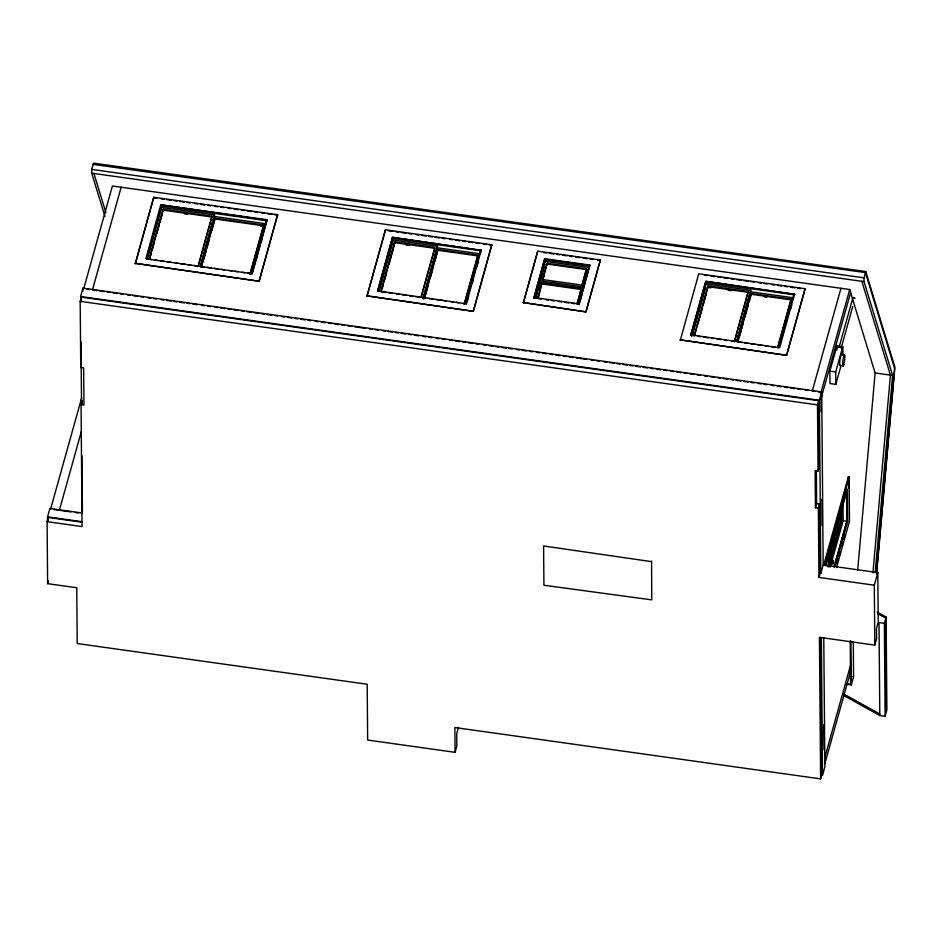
<?xml version="1.0" encoding="UTF-8"?>
<svg xmlns="http://www.w3.org/2000/svg" width="942" height="942" viewBox="0 0 942 942"><rect width="100%" height="100%" fill="white"/><g stroke="black" fill="none" stroke-linecap="round" stroke-linejoin="round"><path stroke-width="1.41" d="M853.935 298.261C857.35 298.414 851.368 296.671 853.558 298.167M857.656 570.393L875.118 372.973L849.708 289.524L112.404 185.986L83.708 288.758M872.94 572.76L890.426 375.116L861.848 281.317M875.165 572.595L892.604 375.434L864.038 281.623L864.002 277.843L865.757 271.555L93.482 163.119L91.727 169.407L91.763 173.187L104.986 216.589M876.46 573.207L894.57 368.393L865.462 272.603L93.199 164.403M876.613 573.913L894.9 367.227L865.757 271.555M80.671 300.922L80.635 296.53L82.978 288.134L821.73 391.872L823.178 564.929L820.835 573.325L820.105 573.219L819.528 503.994L816.608 503.581L816.337 470.682M82.248 403.4L82.225 400.468L81.059 404.66L83.968 405.072L83.661 367.875L80.741 367.462L80.188 301.346L81.365 297.142L818.669 400.68L819.222 466.796L818.045 471L815.136 470.588L815.442 507.785L818.362 508.185L818.939 577.411L874.306 585.194L874.8 645.117L819.434 637.334L820.612 778.881L454.88 727.53L455.08 752.328L367.651 740.047L367.192 684.257L77.22 643.539L76.761 587.749L47.618 583.651L47.1 521.668L48.266 517.476L81.789 522.174M92.446 289.983L121.141 187.222M80.741 367.462L81.53 364.672M47.571 521.244L47.536 516.852L49.879 508.468L81.942 512.966M50.609 509.08L81.66 397.865M59.358 510.305L81.365 431.471M135.33 263.348L153.77 197.278L277.631 214.67L259.18 281.246L135.33 263.348L259.18 281.246M135.33 263.854L153.77 197.278M47.618 583.651L48.395 580.861M252.197 273.733L267.128 219.733L160.752 204.803L145.833 258.791L252.197 273.733L247.828 273.121M146.705 258.367L161.341 205.945L266.256 220.675L251.62 273.109M147.117 258.508L161.341 205.945M147.918 257.225L161.365 209.042M211.926 217.001L211.915 216.224L163.107 209.371L149.342 258.661L149.342 259.427L163.107 210.148L211.926 217.001L198.55 264.879M150.143 257.39L150.932 254.575M152.109 250.348L154.464 241.906M156.819 233.451L159.186 224.997M159.975 222.182L162.33 213.74M211.915 216.224L198.161 266.28M200.293 265.974L214.54 214.953L161.353 207.487M200.705 266.103L214.54 214.953M201.082 267.469L214.847 218.179L263.654 225.032L263.666 226.586L260.793 226.186M201.482 266.833L214.847 218.179M203.849 259.168L206.204 250.713M206.993 247.899L209.348 239.445M211.715 231.002L214.858 219.733M249.901 274.322L263.654 225.032M250.289 273.686L263.666 225.809L214.847 218.956M252.197 273.215L267.128 219.733M256.389 259.203L257.578 254.952M261.134 242.188L262.323 237.937M259.18 280.74L277.631 214.67M367.003 295.87L385.455 229.813L491.818 244.743L473.379 311.331L367.003 295.87L473.379 311.331M367.015 296.389L385.455 229.813M392.437 237.843L377.507 291.325L392.437 237.325L481.327 250.325L392.437 237.325M378.39 290.901L393.026 238.467L480.455 250.749L480.467 252.809M378.79 291.043L393.026 238.467M379.202 291.172L393.05 241.576M381.027 291.184L394.78 241.906L434.851 247.534L421.098 296.812M381.027 291.961L394.792 242.683L434.863 248.299L421.098 297.59M382.216 288.511L383.394 284.284M384.183 281.47L386.538 273.027M388.905 264.572L392.826 250.49M393.615 247.675L394.78 241.906M422.84 298.696L437.477 246.262L393.038 240.022M423.252 298.826L437.477 246.262M424.018 298.779L437.783 249.489L477.853 255.117L477.865 256.66M424.418 298.143L437.783 250.266L477.865 255.894L464.488 303.771M425.607 294.693L427.962 286.238M430.329 277.796L432.684 269.341M435.039 260.899L437.783 249.489M464.088 304.396L477.853 255.117M465.807 303.183L480.455 250.749M463.476 303.395L466.396 303.807L481.327 249.807M467.42 300.616L468.61 296.365M472.166 283.613L473.355 279.35M476.911 266.598L478.1 262.347M473.379 310.813L491.818 244.743M523.375 302.57L537.717 251.196L600.372 259.992L586.03 311.884L523.375 302.57L586.03 311.884M523.375 303.088L537.717 251.196M544.712 258.709L533.878 298.025L544.712 258.709L589.88 265.055L579.047 304.372L589.88 265.055M534.75 297.601L545.288 259.851L589.009 265.997L589.021 267.54L545.312 261.405L545.288 259.851M535.562 297.884L545.312 261.405M540.59 279.892L544.923 264.361M535.951 298.096L540.19 281.305M539.095 288.429L540.272 284.225M542.51 279.538L547.055 263.289L586.395 268.811L581.862 285.838L586.407 269.577L547.055 264.054L542.521 280.316L542.51 279.538L581.862 285.061M537.788 298.084L541.944 283.189L581.285 288.711L577.128 304.384M542.91 279.727L544.417 274.31M538.165 297.507L541.944 283.189M538.553 296.93L539.684 292.856M458.495 727.342L456.74 733.63L456.835 746.029L455.08 752.328M577.128 303.607L581.285 288.711M578.47 303.748L589.009 265.997M580.46 299.78L581.65 295.553M586.03 311.378L600.372 259.992M680.289 340.38L698.728 273.804L805.104 288.735L786.664 355.322L680.289 339.862L786.664 355.322M693.701 335.729L690.792 334.799L705.723 281.317L794.612 294.316L705.723 281.317M690.792 335.317L705.723 281.835M691.663 334.893L706.3 282.459L793.729 294.74L779.093 347.174M691.675 336.447L706.3 282.459M692.488 335.164L705.935 286.98M708.066 285.897L694.313 335.953L708.066 286.662L748.136 292.291L734.383 341.581L748.136 291.514L708.066 285.897L708.078 287.44L710.939 287.84M694.713 335.317L695.49 332.502M697.857 324.06L701.79 309.977M703.356 304.337L706.5 293.08M651.428 561.632L543.593 545.971L543.923 585.241L651.746 599.866L651.581 561.114M736.514 341.263L750.762 290.254L706.323 284.013M736.927 341.404L750.762 290.254M737.692 341.357L751.057 293.48L791.139 299.109L777.774 347.763M737.704 342.134L751.057 293.48M739.282 337.271L743.214 323.188M744.781 317.56L747.924 306.291M749.502 300.663L751.08 295.023M777.762 346.986L791.139 299.109M794.601 293.798L779.67 347.798L690.792 334.799M790.597 309.176L791.775 304.925M786.652 354.804L805.104 288.735M840.959 288.287L812.263 391.06L815.183 391.472M818.045 471L817.491 404.872L818.669 400.68M821.165 411.619L821.012 392.284L849.708 289.524M820.835 573.325L819.387 400.268L821.73 391.872M821.059 398.49L850.638 292.573M841.053 365.614L835.813 384.371L829.984 383.559L829.878 371.16L836.908 345.997L842.737 346.809L842.807 355.075M839.287 346.503L852.922 297.672M841.394 347.209L852.722 306.656M835.813 384.371L835.707 371.984L842.737 346.809M815.442 507.785L816.608 503.581M818.362 508.185L819.528 503.994M818.939 577.411L820.105 573.219M823.661 565.259L848.401 476.676L849.131 476.782L849.496 521.209L836.543 567.602M824.391 565.365L849.131 476.782M825.651 564.517L826.829 560.325M827.606 557.534L828.772 553.354M829.549 550.564L830.714 546.372M832.281 540.79L833.446 536.61M834.223 533.82L835.389 529.628M836.178 526.837L838.121 519.866M838.898 517.076L840.064 512.884M840.853 510.093L842.018 505.913M843.573 500.332L844.75 496.14M845.527 493.349L846.693 489.169L846.811 521.197L834.318 565.942M826.64 561.514L829.761 550.328M830.55 547.526L837.179 523.764M837.968 520.961L841.088 509.775M842.643 504.182L846.163 491.606M825.993 566.012L847.423 489.263L847.694 521.291L835.224 565.942M827.747 566.825L828.913 562.621L828.842 554.037M841.571 509.752L841.653 520.761L831.115 558.524L830.679 556.333L840.629 520.679L840.57 513.531M828.807 566.801L829.949 562.715L829.843 550.316M829.219 565.848L831.268 558.512L829.926 566.507M830.279 566.825L831.068 564.034M831.845 561.232L843.161 520.69L843.008 502.369M834.106 567.237L846.964 521.197M836.991 563.281L838.168 559.065M838.957 556.251L840.134 552.036M841.701 546.407L842.878 542.192M843.667 539.377L844.844 535.162M824.862 757.286L850.426 665.723M874.306 585.194L877.814 572.606L823.178 564.929M820.612 778.881L821.789 774.689L820.635 637.522M824.909 763.479L850.473 671.917M846.94 684.328L851.309 684.94L853.582 676.815L853.287 641.679M874.8 645.117L876.566 638.817L876.472 628.491L878.227 622.203L877.814 572.606M843.879 695.585L879.804 715.555L885.127 716.309L884.35 623.321L886.104 617.034L877.296 612.135M885.127 716.309L886.881 710.009L886.104 617.034M831.339 563.846L831.786 560.996M840.629 520.679L841.653 520.761M828.913 562.621L829.949 562.715M91.727 169.407L864.002 277.843M91.763 173.187L864.038 281.623M153.77 197.796L156.69 198.209M161.058 198.821L163.979 199.221M166.887 199.633L171.256 200.246M174.176 200.658L177.084 201.07M180.004 201.482L184.373 202.094M187.293 202.495L190.202 202.907M194.57 203.519L197.49 203.931M200.399 204.343L204.779 204.956M207.687 205.368L210.608 205.768M214.976 206.392L217.885 206.793M220.805 207.205L223.713 207.617M228.082 208.229L231.002 208.641M233.91 209.042L238.291 209.666M241.199 210.066L244.119 210.478M247.028 210.89L251.396 211.503M254.316 211.915L257.225 212.327M261.605 212.939L264.514 213.339M267.434 213.752L271.802 214.364M274.711 214.776L277.631 215.188M388.375 230.731L392.743 231.343M395.652 231.756L398.572 232.168M401.48 232.58L405.861 233.192M408.769 233.604L411.689 234.005M416.058 234.629L418.966 235.029M421.886 235.441L426.255 236.053M429.175 236.466L432.084 236.878M435.004 237.278L439.372 237.902M442.281 238.302L445.201 238.715M449.57 239.327L452.49 239.739M455.398 240.151L459.767 240.763M462.687 241.176L465.595 241.576M468.515 241.988L472.884 242.6M475.792 243.012L478.713 243.425M483.081 244.037L486.001 244.449M488.91 244.849L491.83 245.261M543.558 252.527L546.466 252.939M549.386 253.339L553.755 253.963M556.663 254.364L559.583 254.776M562.492 255.188L566.872 255.8M569.78 256.212L572.701 256.613M575.609 257.025L579.978 257.637M582.898 258.049L587.266 258.661M590.187 259.074L593.095 259.486M597.463 260.098L600.384 260.51M704.569 275.135L707.477 275.547M710.398 275.947L714.766 276.571M717.674 276.972L720.595 277.384M723.503 277.796L727.883 278.408M730.792 278.82L733.712 279.232M736.62 279.633L740.989 280.245M743.909 280.657L748.278 281.269M751.198 281.682L754.106 282.094M758.475 282.706L761.395 283.118M764.303 283.518L767.224 283.931M771.592 284.543L774.512 284.955M777.421 285.367L781.789 285.979M784.71 286.392L787.618 286.792M790.538 287.204L794.907 287.816M797.827 288.228L800.735 288.641M267.128 220.251L160.752 204.803M544.712 259.227L589.88 265.573M214.552 216.507L266.28 223.772M437.488 247.817L480.479 253.845M750.774 291.808L793.753 297.837M184.656 213.94L187.517 214.352M406.249 245.061L409.111 245.462M728.107 290.254L730.98 290.654M751.068 294.257L791.139 299.874M763.95 296.836L766.823 297.236M552.718 281.74L555.639 282.153M539.896 280.798L583.604 286.945M539.907 282.353L583.616 288.488M541.944 283.954L581.296 289.488M533.878 297.507L579.047 303.854M538.247 298.638L541.167 299.05M545.536 299.662L548.444 300.074M551.364 300.486L554.273 300.887M558.653 301.511L561.562 301.911M564.482 302.323L568.85 302.935M571.759 303.348L574.679 303.76M836.614 347.045L842.442 347.857L842.501 354.745M377.507 290.807L466.396 303.807M147.282 259.003L151.662 259.615M154.57 260.027L157.491 260.428M160.399 260.84L164.768 261.452M167.688 261.864L170.596 262.276M174.976 262.889L177.885 263.301M180.793 263.701L185.174 264.313M188.082 264.726L191.002 265.138M193.911 265.55L198.279 266.162M201.199 266.574L204.108 266.975M207.028 267.387L211.397 267.999M214.317 268.411L218.685 269.023M221.594 269.436L224.514 269.848M228.882 270.46L231.803 270.872M234.711 271.272L237.631 271.685M242 272.297L244.908 272.709M381.887 291.938L386.255 292.55M389.164 292.962L392.084 293.374M396.452 293.986L399.373 294.399M402.281 294.811L406.65 295.423M409.57 295.823L412.478 296.235M415.398 296.648L419.767 297.26M422.675 297.672L425.596 298.084M428.504 298.484L432.884 299.097M435.793 299.509L445.99 300.945M450.37 301.558L453.279 301.97M456.199 302.37L459.107 302.782M698.081 336.341L700.989 336.753M703.909 337.154L708.278 337.778M711.186 338.178L714.107 338.59M717.015 339.002L721.395 339.615M724.304 340.027L727.224 340.58M731.593 341.051L734.501 341.451M737.421 341.864L741.79 342.476M744.71 342.888L747.618 343.3M750.538 343.7L754.907 344.325M757.815 344.725L762.184 345.337M765.104 345.749L768.013 346.161M770.933 346.574L775.301 347.186M875.118 372.973L892.604 375.434M829.878 371.16L835.707 371.984M86.617 289.17L89.537 289.583M93.906 290.195L96.826 290.595M99.734 291.007L104.103 291.62M107.023 292.032L109.931 292.444M112.852 292.856L117.22 293.468M120.14 293.869L123.049 294.281M127.417 294.893L130.337 295.305M133.246 295.717L137.614 296.33M140.535 296.742L143.443 297.142M147.823 297.766L150.732 298.167M153.652 298.579L156.56 298.991M160.929 299.603L163.849 300.015M166.758 300.416L171.138 301.04M174.046 301.44L176.966 301.852M179.875 302.264L184.243 302.877M187.164 303.289L190.072 303.689M192.992 304.101L197.361 304.713M201.729 305.326L204.65 305.738M207.558 306.15L210.478 306.562M214.847 307.174L217.767 307.587M220.675 307.987L225.044 308.599M227.964 309.011L230.872 309.423M233.793 309.836L238.161 310.448M241.081 310.86L243.99 311.26M246.898 311.672L251.279 312.285M254.187 312.697L258.555 313.309M261.476 313.721L264.384 314.133M267.304 314.534L271.673 315.158M274.593 315.558L277.501 315.97M281.87 316.583L284.79 316.995M287.699 317.407L292.079 318.019M294.987 318.431L297.907 318.832M300.816 319.244L305.184 319.856M308.105 320.268L311.013 320.68M315.393 321.293L318.302 321.705M321.222 322.105L325.591 322.717M328.499 323.13L331.419 323.542M334.328 323.954L338.708 324.566M341.616 324.978L344.537 325.379M347.445 325.791L351.813 326.403M354.734 326.815L364.931 328.252M369.299 328.864L372.22 329.264M375.128 329.676L378.048 330.089M382.417 330.701L385.325 331.113M388.245 331.525L392.614 332.137M395.534 332.538L398.442 332.95M401.363 333.362L405.731 333.974M408.64 334.386L411.56 334.799M414.468 335.199L418.849 335.823M423.217 336.435L426.125 336.836M429.046 337.248L431.954 337.66M436.334 338.272L439.243 338.684M442.163 339.096L445.071 339.497M449.44 340.109L452.36 340.521M455.269 340.933L459.649 341.546M462.557 341.958L465.478 342.37M468.386 342.77L472.754 343.383M475.675 343.795L478.583 344.207M482.952 344.819L485.872 345.231M488.78 345.643L493.161 346.256M496.069 346.656L498.989 347.068M501.898 347.48L506.266 348.093M509.186 348.505L512.095 348.917M516.475 349.529L519.383 349.929M522.304 350.342L526.672 350.954M529.581 351.366L532.501 351.778M536.869 352.39L539.79 352.803M542.698 353.203L547.067 353.827M549.987 354.227L552.895 354.639M555.815 355.052L560.184 355.664M563.104 356.076L566.012 356.488M568.933 356.888L573.301 357.501M576.21 357.913L586.407 359.349M590.787 359.962L593.696 360.374M596.616 360.774L599.524 361.186M603.893 361.799L606.813 362.211M609.721 362.623L614.102 363.235M617.01 363.647L619.93 364.048M622.839 364.46L627.207 365.072M630.127 365.484L633.036 365.896M635.956 366.308L640.324 366.921M643.245 367.321L647.613 367.945M650.522 368.346L653.442 368.758M656.35 369.17L660.731 369.782M663.639 370.194L666.559 370.595M670.928 371.219L673.836 371.619M676.756 372.031L681.125 372.643M684.045 373.056L686.953 373.468M689.874 373.868L694.242 374.492M697.151 374.892L700.071 375.305M704.439 375.917L707.348 376.329M710.268 376.741L714.637 377.353M717.557 377.766L720.465 378.166M723.385 378.578L727.754 379.19M730.662 379.602L733.582 380.015M736.491 380.427L740.871 381.039M743.78 381.439L748.148 382.063M751.068 382.464L753.977 382.876M758.357 383.488L761.266 383.9M764.186 384.312L767.094 384.713M771.463 385.337L774.383 385.737M777.291 386.149L781.672 386.762M784.58 387.174L787.5 387.586M790.409 387.986L794.777 388.61M797.697 389.011L800.606 389.423M804.986 390.035L807.895 390.447M818.092 391.884L821.012 392.284M80.635 296.53L819.387 400.268M80.188 301.346L817.491 404.872M843.161 520.69L847.694 521.291M884.35 623.321L879.027 622.568L879.804 715.555M53.529 509.492L57.898 510.105M60.818 510.517L71.015 511.942M75.384 512.566L78.304 512.966M47.536 516.852L82.507 521.762M47.1 521.668L82.072 526.578L81.059 404.66M846.21 683.704L850.579 684.316L850.214 640.925M886.245 711.01L885.81 618.082L877.991 613.866M852.922 676.45L853.582 676.815M843.867 694.03L879.793 714.012M93.941 173.493L105.893 212.692M850.944 641.031L851.309 684.94M848.401 476.676L848.495 488.144M840.476 520.69L840.441 515.521L837.414 526.354L837.45 531.524M836.908 345.997L836.943 350.13M837.379 522.739L837.403 525.33M837.085 523.787L837.108 526.378M837.155 532.571L837.12 527.402L834.094 538.247L834.129 543.404M833.847 544.452L833.8 539.295L830.773 550.128L830.82 555.297M831.032 547.502L831.115 558.524M830.738 546.513L830.762 549.092M830.597 546.325L830.679 556.333M828.689 553.849L828.772 562.633M823.779 637.969L824.862 766.918L822.519 775.313L821.365 637.64M821.895 499.166L822.119 525.436M823.779 724.787L823.991 749.797M748.136 291.514L748.136 292.291M547.055 263.289L547.067 264.832M163.107 209.371L163.119 210.914M82.978 288.134L83.002 291.066M81.365 297.142L81.401 301.558M81.012 341.864L81.518 403.294M81.966 455.952L82.425 511.53M48.266 517.476L48.301 520.349M840.535 365.166A5.946 0.836 -82 0 1 839.864 360.904A5.946 0.836 -82 0 1 841.807 354.392M830.585 562.35L830.773 561.55L830.585 562.35M832.846 563.069L832.846 564.223L833.399 560.667L832.846 563.069M830.114 563.999L829.525 566.613L830.114 563.999M843.761 364.636A5.946 0.836 -82 0 0 844.715 354.804A5.946 0.836 -82 0 0 842.69 362.069A5.946 0.836 -82 0 0 843.761 364.636"/></g></svg>
